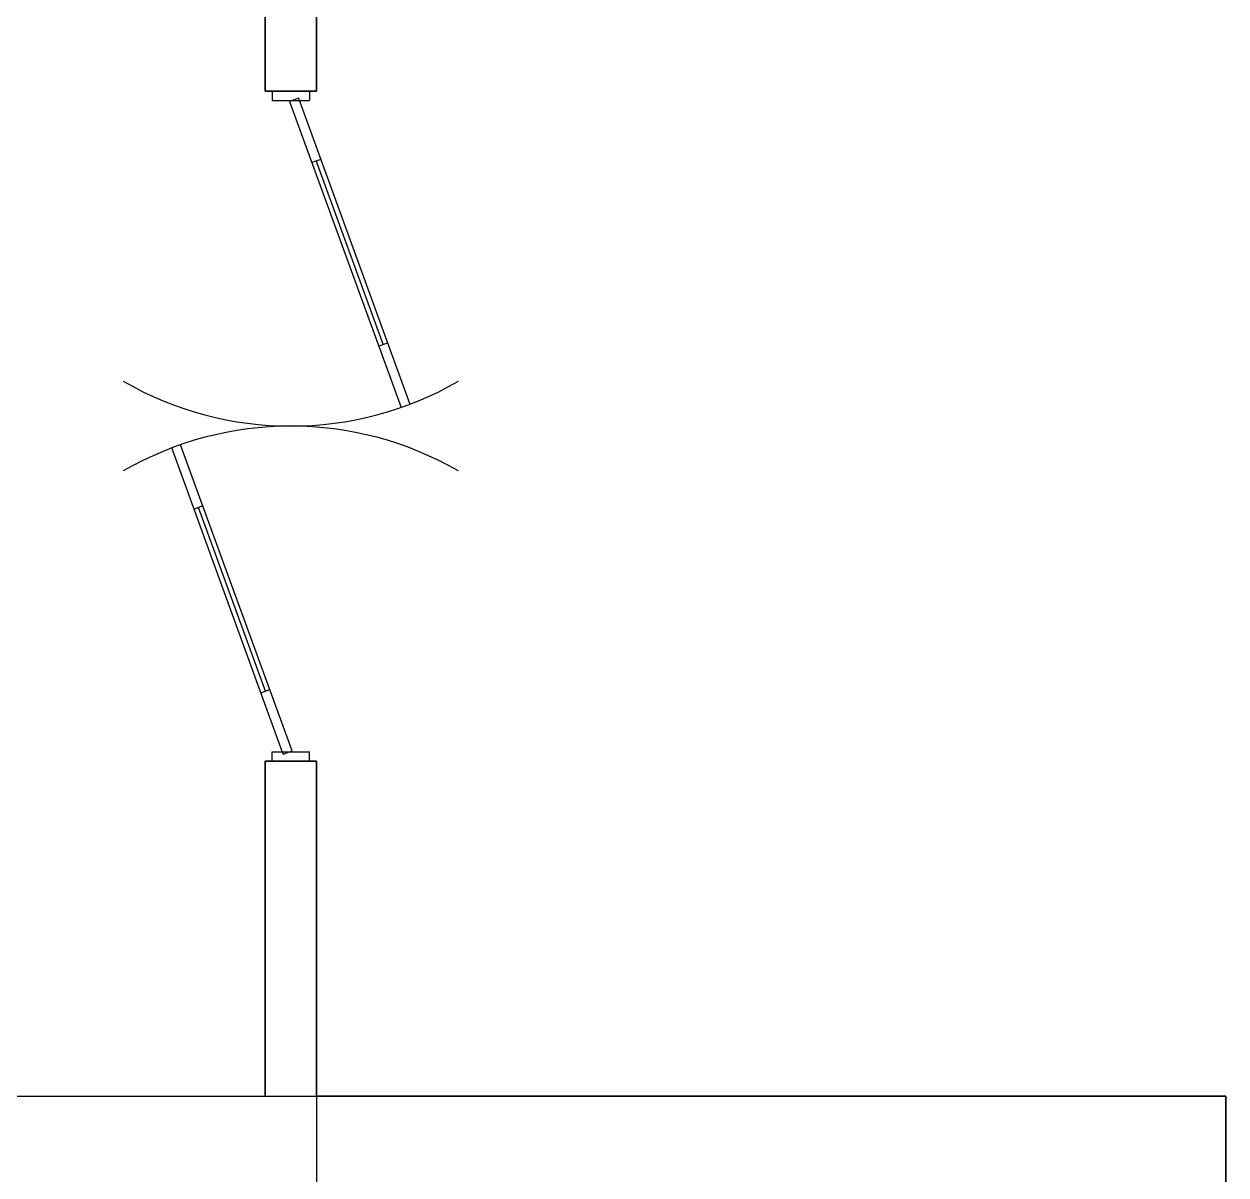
# Model space of a CAD drawing. Extents: x 3485972 to 3601240, y -673889 to -591207.
# Drawn here: x 3498536 to 3501226, y -605481 to -602905 of the extents above; entities that cross this region are included whole.
import ezdxf

# ---------------------------------------------------------------- set-up
doc = ezdxf.new("R2010")
doc.units = 0
doc.header["$LTSCALE"] = 6
doc.header["$MEASUREMENT"] = 0
doc.layers.add('COL', color=5, linetype='CONTINUOUS')
doc.layers.add('DOOR', color=44, linetype='CONTINUOUS')
doc.layers.add('WALL', color=8, linetype='CONTINUOUS', lineweight=35)

# ---------------------------------------------------------------- blocks, each defined once
blk = doc.blocks.new('Z$W@#5624')
at = {"layer": 'DOOR'}
for p, q in [((1770, 446.2), (948.8, 745.1)), ((1778.6, 469.7), (957.4, 768.6)), ((1121.6, 708.8), (1113.1, 685.4)), ((1610.1, 517.8), (1117.3, 697.1)), ((1614.3, 529.5), (1605.8, 506)), ((0, 499.4), (25, 499.4)), ((0, 399.5), (0, 499.4)), ((25, 399.5), (25, 499.4)), ((1797.8, 499.4), (1772.8, 499.4)), ((1772.8, 399.5), (1772.8, 499.4)), ((1797.8, 399.5), (1797.8, 499.4)), ((19.2, 429.2), (27.7, 452.6)), ((27.7, 452.6), (848.9, 153.7)), ((1778.6, 469.7), (1770, 446.2)), ((19.2, 429.2), (840.4, 130.3)), ((0, 399.5), (25, 399.5)), ((183.4, 369.4), (192, 392.9)), ((1797.8, 399.5), (1772.8, 399.5)), ((187.7, 381.1), (680.4, 201.8)), ((684.7, 213.5), (676.2, 190.1))]:
    blk.add_line(p, q, dxfattribs=at)
at = {"layer": 'DOOR', "color": 145, "extrusion": (0, 0, -1)}
for centre, start_param, end_param in [((0, 449.4), -0.523599, 0.523599), ((1797.8, 449.4), 2.617994, 3.665191)]:
    blk.add_ellipse(centre, major_axis=(898.9, 0), ratio=1, start_param=start_param, end_param=end_param, dxfattribs=at)

msp = doc.modelspace()

# ---------------------------------------------------------------- linework, layer by layer
at = {"layer": 'COL'}
msp.add_lwpolyline([(3498440.7, -605305), (3499190.7, -605305), (3499190.7, -606055), (3498440.7, -606055)], close=True, dxfattribs=at)
at = {"layer": 'WALL', "linetype": 'ByBlock'}
for p, q in [((3499075.7, -603055), (3499075.7, -602305)), ((3499190.7, -603055), (3499190.7, -602305)), ((3499190.7, -603055), (3499075.7, -603055)), ((3499190.7, -604555), (3499075.7, -604555)), ((3499075.7, -605305), (3499075.7, -604555)), ((3499190.7, -604555), (3499190.7, -605305)), ((3499190.7, -605305), (3501225.7, -605305)), ((3501225.7, -605305), (3501225.7, -610050))]:
    msp.add_line(p, q, dxfattribs=at)

# ---------------------------------------------------------------- block references
at = {"layer": 'DOOR', "linetype": 'Continuous', "xscale": -0.8343726266175508, "yscale": 0.8343726266175508, "zscale": 0.8343726257153321, "rotation": 269.9999999999999}
msp.add_blockref('Z$W@#5624', (3498758.2, -604555), dxfattribs=at)

doc.saveas('drawing.dxf')
